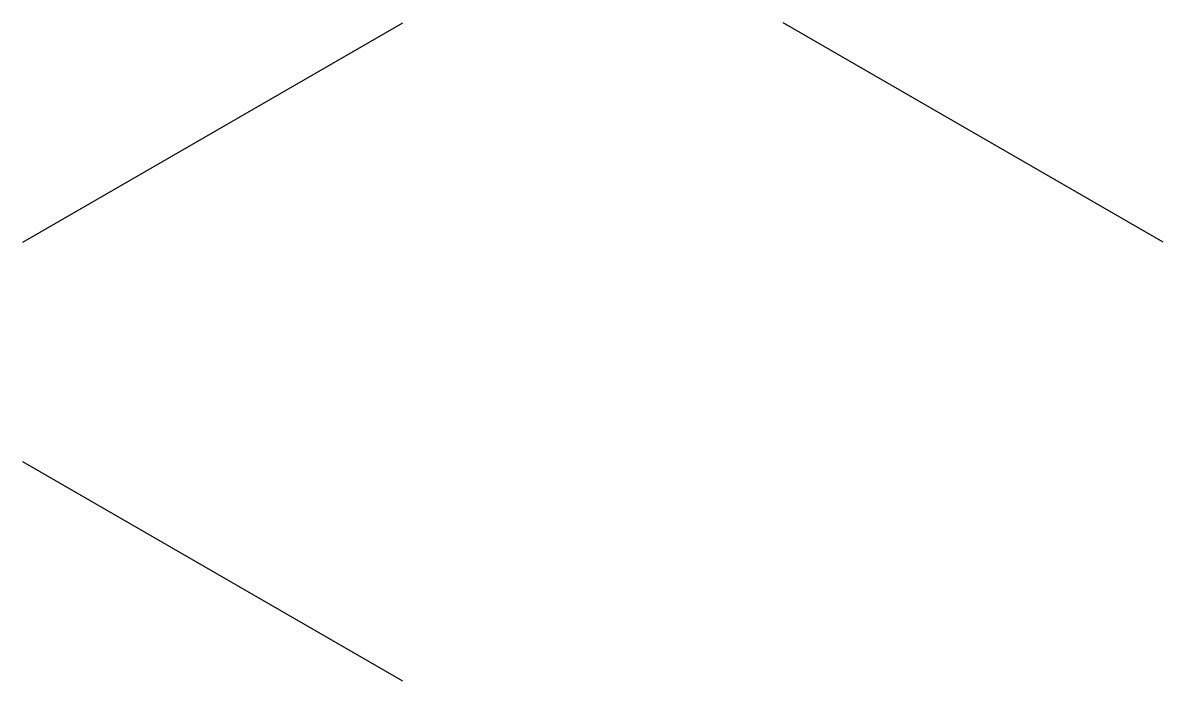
# Model space of a CAD drawing. Header units: millimetres. Extents: x -2848.551 to -2848.239, y 1190.985 to 1191.165.
import ezdxf

# ---------------------------------------------------------------- set-up
doc = ezdxf.new("R2010")
doc.units = ezdxf.units.MM
doc.header["$LTSCALE"] = 10
doc.layers.add('Hds_iso_símbolos', color=2, linetype='Continuous')

msp = doc.modelspace()

# ---------------------------------------------------------------- linework, layer by layer
at = {"layer": 'Hds_iso_símbolos'}
for p, q in [((-2848.55071, 1191.10529), (-2848.44679, 1191.16529)), ((-2848.23894, 1191.10529), (-2848.34287, 1191.16529)), ((-2848.44679, 1190.98529), (-2848.55071, 1191.04529))]:
    msp.add_line(p, q, dxfattribs=at)

doc.saveas('drawing.dxf')
